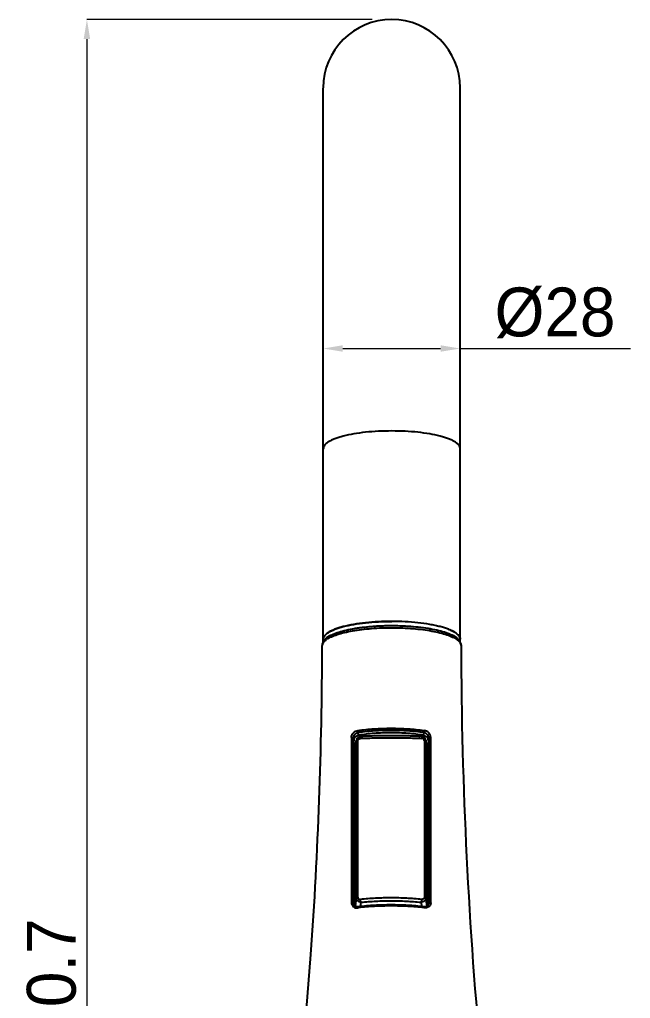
# Model space of a CAD drawing. Extents: x 28 to 1495, y -6 to 1069.
# Drawn here: x 895.8 to 1020.8, y 654.9 to 855.3 of the extents above; entities that cross this region are included whole.
import ezdxf

# ---------------------------------------------------------------- set-up
doc = ezdxf.new("R2010")
doc.units = 0
doc.header["$LTSCALE"] = 50
doc.header["$MEASUREMENT"] = 0
doc.header["$PDMODE"] = 3
doc.header["$PDSIZE"] = -10
doc.layers.get('0').update_dxf_attribs({"linetype": 'CONTINUOUS'})
doc.layers.get('DEFPOINTS').update_dxf_attribs({"linetype": 'CONTINUOUS'})
doc.styles.add('Daelim Dimension', font='H2GTRE.TTF')
doc.dimstyles.new('DEFAULT', dxfattribs={"dimscale": 2, "dimtxt": 2, "dimasz": 2, "dimexe": 0, "dimexo": 2, "dimgap": 1, "dimtad": 1, "dimdec": 1, "dimzin": 9, "dimdsep": 46, "dimtxsty": 'Daelim Dimension', "dimcen": 0.5, "dimclrd": 252, "dimclre": 252, "dimclrt": 3, "dimadec": 1, "dimazin": 0, "dimtfac": 1, "dimtdec": 1, "dimtix": 1, "dimtmove": 0, "dimatfit": 3, "dimfxl": 1, "dimtolj": 1, "dimtzin": 1, "dimlwd": 9, "dimlwe": 9, "dimarcsym": 0})

# ---------------------------------------------------------------- blocks, each defined once
blk = doc.blocks.new('*D30')
at = {"color": 5, "lineweight": 9, "ltscale": 0.5, "transparency": 16777216}
for p, q in [((967.94, 855.29), (909.59, 855.29)), ((909.59, 851.29), (909.59, 458.59)), ((941.69, 454.59), (909.59, 454.59))]:
    blk.add_line(p, q, dxfattribs=at)
at = {"color": 5, "ltscale": 0.5, "transparency": 16777216}
for points in [[(908.92, 851.29), (910.26, 851.29), (909.59, 855.29)], [(908.92, 458.59), (910.26, 458.59), (909.59, 454.59)]]:
    blk.add_solid(points, dxfattribs=at)
at = {"layer": 'DEFPOINTS', "color": 0, "ltscale": 0.5, "transparency": 16777216}
for p in [(971.94, 855.29), (909.59, 454.59), (945.69, 454.59)]:
    blk.add_point(p, dxfattribs=at)
at = {"color": 7, "ltscale": 0.5, "transparency": 16777216, "insert": (902.37, 654.94), "char_height": 10, "attachment_point": 5, "rotation": 90, "style": 'Daelim Dimension'}
blk.add_mtext('\\A1;400.7', dxfattribs=at)
blk = doc.blocks.new('*D31')
at = {"color": 5, "lineweight": 9, "ltscale": 0.5, "transparency": 16777216}
for p, q in [((957.94, 784.53), (957.94, 787.95)), ((961.94, 787.95), (981.94, 787.95)), ((985.94, 784.53), (985.94, 787.95)), ((985.94, 787.95), (1020.78, 787.95))]:
    blk.add_line(p, q, dxfattribs=at)
at = {"color": 5, "ltscale": 0.5, "transparency": 16777216}
for points in [[(961.94, 788.62), (961.94, 787.29), (957.94, 787.95)], [(981.94, 788.62), (981.94, 787.29), (985.94, 787.95)]]:
    blk.add_solid(points, dxfattribs=at)
at = {"layer": 'DEFPOINTS', "color": 0, "ltscale": 0.5, "transparency": 16777216}
for p in [(957.94, 788.53), (985.94, 788.53), (985.94, 787.95)]:
    blk.add_point(p, dxfattribs=at)
at = {"color": 7, "ltscale": 0.5, "transparency": 16777216, "insert": (1005.36, 795.25), "char_height": 10, "attachment_point": 5, "style": 'Daelim Dimension'}
blk.add_mtext('\\A1;%%c28', dxfattribs=at)

msp = doc.modelspace()

# ---------------------------------------------------------------- linework, layer by layer
at = {"color": 7, "linetype": 'Continuous'}
for p, q in [((957.94, 727.81), (957.94, 841.28)), ((985.94, 727.87), (985.94, 841.28)), ((964.17, 674.43), (964.17, 708.25)), ((964.73, 707.76), (964.5, 706.87)), ((964.77, 707.91), (964.72, 707.74)), ((964.72, 707.74), (964.73, 707.76)), ((965.68, 708.54), (965.68, 708.54)), ((977.97, 708.54), (977.97, 708.54)), ((979.14, 706.87), (978.92, 707.76)), ((978.92, 707.76), (978.92, 707.74)), ((979.47, 708.25), (979.47, 674.43)), ((964.47, 706.63), (964.5, 706.87)), ((964.47, 673.82), (964.47, 706.63)), ((979.17, 673.82), (979.17, 706.63)), ((965.14, 673.67), (965.14, 673.67)), ((978.51, 673.67), (978.51, 673.67)), ((953.5, 640.74), (955.43, 663.93))]:
    msp.add_line(p, q, dxfattribs=at)
at = {"color": 9, "linetype": 'Continuous'}
for p, q in [((985.3, 728.38), (985.31, 728.37)), ((985.3, 728.37), (985.31, 728.37)), ((957.74, 727.13), (957.74, 727.14)), ((965.17, 708.78), (965.17, 709.41)), ((978.47, 709.41), (978.47, 708.78)), ((964.47, 706.63), (964.7, 707.53)), ((964.7, 707.53), (964.72, 707.74)), ((964.7, 675.53), (964.7, 707.53)), ((965.02, 675.63), (965.02, 707.62)), ((978.63, 707.62), (978.63, 675.63)), ((978.92, 707.74), (978.95, 707.53)), ((978.95, 707.53), (978.95, 675.53)), ((978.95, 707.53), (979.17, 706.63)), ((964.7, 675.53), (964.48, 673.82)), ((979.17, 673.82), (978.95, 675.53)), ((965.59, 673.71), (965.7, 674.61)), ((977.94, 674.61), (978.06, 673.71))]:
    msp.add_line(p, q, dxfattribs=at)
at = {"color": 7, "linetype": 'Continuous'}
for points in [[(965.68, 708.54), (965.5, 708.51), (965.27, 708.43), (965.06, 708.3), (964.89, 708.12), (964.77, 707.91)], [(978.92, 707.74), (978.87, 707.91), (978.75, 708.12), (978.58, 708.3), (978.37, 708.43), (978.14, 708.51), (977.97, 708.54)], [(964.31, 673.99), (964.21, 674.19), (964.17, 674.43)], [(965.14, 673.67), (964.97, 673.66), (964.7, 673.71), (964.47, 673.82), (964.31, 673.99)], [(979.34, 673.99), (979.18, 673.82), (978.96, 673.71), (978.68, 673.66), (978.51, 673.67)], [(979.47, 674.43), (979.44, 674.2), (979.34, 673.99)]]:
    msp.add_lwpolyline(points, dxfattribs=at)
for centre, radius, start, end in [((971.94, 841.29), 14, 0, 180), ((982.63, 726.23), 4.25, 53.9623, 57.3547), ((959.19, 727.51), 1.27, 150.8717, 156.0003), ((960.27, 726.63), 2.66, 131.3316, 133.9799), ((960.91, 725.72), 3.7, 127.7763, 131.1039), ((983.11, 725.88), 3.5, 48.8444, 50.1277), ((983.58, 726.59), 2.72, 46.047, 48.713), ((25.87, 729.59), 931.87, 355.95955, 359.84848), ((959.16, 727.12), 1.42, 175.9586, 179.2943), ((1918.01, 729.59), 931.87, 180.15161, 185.47148), ((978.32, 707.58), 1.16, 17.0882, 24.1552), ((969.09, 726.34), 23.8, 258.0568, 258.7625), ((974.5, 726.6), 24.06, 281.2414, 281.9393)]:
    msp.add_arc(centre, radius, start, end, dxfattribs=at)
at = {"color": 9, "linetype": 'Continuous'}
for centre, radius, start, end in [((961.04, 724.95), 4.22, 124.0444, 125.4507), ((958.7, 727.13), 0.957, 174.3004, 175.9583), ((958.7, 727.13), 0.954, 175.9579, 179.2841), ((970.72, 626.16), 47.63, 96.706, 96.8347), ((972.93, 626.16), 47.63, 83.1653, 83.294)]:
    msp.add_arc(centre, radius, start, end, dxfattribs=at)
at = {"color": 7, "linetype": 'Continuous'}
msp.add_ellipse((978.17, 706.63), major_axis=(0.999, 0.06), ratio=0.979796, start_param=-0.05857, end_param=0.181826, dxfattribs=at)
at = {"color": 9, "linetype": 'Continuous'}
for points, knots in [([(971.94, 771.07), (971.03, 771.07), (969.24, 771.03), (966.65, 770.83), (964.25, 770.51), (962.43, 770.13), (961.15, 769.77), (960.33, 769.48), (959.62, 769.18), (959.03, 768.87), (958.56, 768.53), (958.21, 768.19), (958, 767.83), (957.94, 767.57), (957.94, 767.45)], [0, 0, 0, 0, 0.181373, 0.356298, 0.518506, 0.662501, 0.726208, 0.783753, 0.834834, 0.879289, 0.917214, 0.949085, 0.975999, 1, 1, 1, 1]), ([(985.94, 767.45), (985.94, 767.57), (985.89, 767.83), (985.67, 768.19), (985.33, 768.53), (984.86, 768.87), (984.26, 769.18), (983.56, 769.48), (982.74, 769.77), (981.46, 770.13), (979.63, 770.51), (977.24, 770.83), (974.64, 771.03), (972.85, 771.07), (971.94, 771.07)], [0, 0, 0, 0, 0.024001, 0.050915, 0.082786, 0.120711, 0.165166, 0.216247, 0.273792, 0.337499, 0.481494, 0.643702, 0.818627, 1, 1, 1, 1]), ([(958.68, 728.44), (958.97, 728.64), (959.67, 729), (960.87, 729.45), (962.33, 729.85), (964, 730.19), (965.86, 730.46), (968.57, 730.73), (972.07, 730.85), (975.58, 730.71), (978.27, 730.43), (980.1, 730.15), (981.75, 729.8), (983.18, 729.4), (984.35, 728.94), (985.02, 728.57), (985.3, 728.38)], [0, 0, 0, 0, 0.038418, 0.085644, 0.141178, 0.204099, 0.273203, 0.347082, 0.50284, 0.658177, 0.731542, 0.799947, 0.862006, 0.916545, 0.962687, 1, 1, 1, 1]), ([(957.75, 727.22), (957.75, 727.25), (957.77, 727.39), (957.82, 727.53), (957.87, 727.62)], [0, 0, 0, 0, 0.241175, 1, 1, 1, 1]), ([(957.87, 727.62), (957.89, 727.66), (957.99, 727.83), (958.12, 727.98), (958.23, 728.08)], [0, 0, 0, 0, 0.230126, 1, 1, 1, 1]), ([(958.23, 728.08), (958.26, 728.11), (958.38, 728.22), (958.5, 728.31), (958.6, 728.38)], [0, 0, 0, 0, 0.236199, 1, 1, 1, 1]), ([(985.31, 728.37), (985.34, 728.34), (985.45, 728.26), (985.56, 728.17), (985.64, 728.1)], [0, 0, 0, 0, 0.262777, 1, 1, 1, 1]), ([(985.64, 728.1), (985.67, 728.07), (985.78, 727.96), (985.88, 727.84), (985.94, 727.75)], [0, 0, 0, 0, 0.266721, 1, 1, 1, 1]), ([(985.94, 727.75), (985.95, 727.74), (985.97, 727.7), (986, 727.65), (986.01, 727.62)], [0, 0, 0, 0, 0.255336, 1, 1, 1, 1]), ([(986.01, 727.62), (986.06, 727.54), (986.12, 727.38), (986.14, 727.21), (986.14, 727.13)], [0, 0, 0, 0, 0.514881, 1, 1, 1, 1]), ([(963.71, 708.32), (963.71, 708.5), (963.77, 708.78), (963.95, 709.1), (964.18, 709.38), (964.53, 709.64), (964.87, 709.75), (965.03, 709.77)], [0, 0, 0, 0, 0.256526, 0.386913, 0.515416, 0.763153, 1, 1, 1, 1]), ([(964.17, 708.25), (964.17, 708.53), (964.42, 709.07), (964.92, 709.36), (965.17, 709.41)], [0, 0, 0, 0, 0.525057, 1, 1, 1, 1]), ([(965.03, 709.77), (966.12, 709.92), (968.39, 710.14), (971.82, 710.25), (975.26, 710.14), (977.52, 709.92), (978.61, 709.77)], [0, 0, 0, 0, 0.242927, 0.5, 0.757073, 1, 1, 1, 1]), ([(965.17, 709.41), (965.15, 709.42), (965.11, 709.45), (965.05, 709.57), (965.03, 709.69), (965.03, 709.77)], [0, 0, 0, 0, 0.155085, 0.391982, 1, 1, 1, 1]), ([(965.17, 709.41), (966.24, 709.55), (968.46, 709.77), (971.82, 709.87), (975.19, 709.77), (977.4, 709.55), (978.47, 709.41)], [0, 0, 0, 0, 0.242927, 0.5, 0.757073, 1, 1, 1, 1]), ([(978.61, 709.77), (978.61, 709.69), (978.59, 709.57), (978.53, 709.45), (978.49, 709.42), (978.47, 709.41)], [0, 0, 0, 0, 0.608009, 0.84491, 1, 1, 1, 1]), ([(979.47, 708.25), (979.47, 708.39), (979.4, 708.68), (979.16, 709.04), (978.84, 709.29), (978.6, 709.38), (978.47, 709.41)], [0, 0, 0, 0, 0.264926, 0.526273, 0.770631, 1, 1, 1, 1]), ([(979.94, 708.32), (979.94, 708.5), (979.88, 708.78), (979.7, 709.1), (979.47, 709.38), (979.11, 709.64), (978.78, 709.75), (978.61, 709.77)], [0, 0, 0, 0, 0.256485, 0.386876, 0.515392, 0.763148, 1, 1, 1, 1]), ([(963.71, 708.32), (963.76, 708.33), (963.86, 708.34), (963.98, 708.33), (964.08, 708.31), (964.13, 708.3), (964.17, 708.27), (964.17, 708.25)], [0, 0, 0, 0, 0.310321, 0.62876, 0.76493, 0.874348, 1, 1, 1, 1]), ([(963.71, 708.32), (963.71, 705.49), (963.71, 694.22), (963.72, 682.95), (963.72, 674.51)], [0, 0, 0, 0, 0.251211, 1, 1, 1, 1]), ([(964.7, 707.53), (964.7, 707.54), (964.72, 707.56), (964.76, 707.57), (964.81, 707.59), (964.9, 707.61), (964.98, 707.62), (965.02, 707.62)], [0, 0, 0, 0, 0.118473, 0.215821, 0.338946, 0.647377, 1, 1, 1, 1]), ([(965.02, 707.62), (965.02, 707.69), (965.05, 707.82), (965.17, 707.99), (965.34, 708.1), (965.47, 708.13), (965.54, 708.14)], [0, 0, 0, 0, 0.252289, 0.50643, 0.756261, 1, 1, 1, 1]), ([(965.68, 708.54), (965.67, 708.54), (965.65, 708.53), (965.62, 708.5), (965.6, 708.47), (965.58, 708.42), (965.56, 708.35), (965.54, 708.26), (965.54, 708.19), (965.54, 708.14)], [0, 0, 0, 0, 0.061903, 0.138909, 0.238066, 0.360982, 0.505121, 0.664255, 1, 1, 1, 1]), ([(965.54, 708.14), (966.57, 708.19), (968.66, 708.26), (970.76, 708.29), (971.82, 708.29)], [0, 0, 0, 0, 0.492923, 1, 1, 1, 1]), ([(971.82, 708.29), (972.89, 708.29), (974.98, 708.26), (977.08, 708.19), (978.11, 708.14)], [0, 0, 0, 0, 0.507077, 1, 1, 1, 1]), ([(977.97, 708.54), (977.98, 708.54), (978, 708.53), (978.03, 708.5), (978.05, 708.47), (978.07, 708.42), (978.09, 708.35), (978.1, 708.26), (978.11, 708.19), (978.11, 708.14)], [0, 0, 0, 0, 0.061903, 0.138908, 0.238064, 0.36098, 0.505119, 0.664254, 1, 1, 1, 1]), ([(978.63, 707.62), (978.63, 707.69), (978.6, 707.82), (978.48, 707.99), (978.31, 708.1), (978.17, 708.13), (978.11, 708.14)], [0, 0, 0, 0, 0.252287, 0.506431, 0.756263, 1, 1, 1, 1]), ([(978.95, 707.53), (978.95, 707.54), (978.92, 707.56), (978.89, 707.57), (978.83, 707.59), (978.74, 707.61), (978.67, 707.62), (978.63, 707.62)], [0, 0, 0, 0, 0.118473, 0.215821, 0.338946, 0.647377, 1, 1, 1, 1]), ([(979.94, 708.32), (979.89, 708.33), (979.79, 708.34), (979.66, 708.33), (979.57, 708.31), (979.51, 708.3), (979.47, 708.27), (979.47, 708.25)], [0, 0, 0, 0, 0.310548, 0.62887, 0.764911, 0.874264, 1, 1, 1, 1]), ([(979.92, 674.51), (979.93, 677.31), (979.93, 688.58), (979.94, 699.85), (979.94, 708.32)], [0, 0, 0, 0, 0.248786, 1, 1, 1, 1]), ([(964.7, 675.53), (964.7, 675.55), (964.72, 675.57), (964.76, 675.58), (964.81, 675.6), (964.9, 675.62), (964.98, 675.62), (965.02, 675.63)], [0, 0, 0, 0, 0.118474, 0.215822, 0.338946, 0.647378, 1, 1, 1, 1]), ([(965.7, 674.61), (965.57, 674.61), (965.31, 674.64), (964.98, 674.84), (964.75, 675.15), (964.7, 675.41), (964.7, 675.53)], [0, 0, 0, 0, 0.253847, 0.503379, 0.750841, 1, 1, 1, 1]), ([(965.02, 675.63), (965.02, 675.56), (965.05, 675.43), (965.17, 675.28), (965.34, 675.2), (965.47, 675.19), (965.54, 675.19)], [0, 0, 0, 0, 0.256142, 0.503826, 0.749596, 1, 1, 1, 1]), ([(971.82, 675.49), (970.76, 675.49), (968.66, 675.44), (966.57, 675.29), (965.54, 675.19)], [0, 0, 0, 0, 0.506666, 1, 1, 1, 1]), ([(978.11, 675.19), (977.08, 675.29), (974.99, 675.44), (972.89, 675.49), (971.82, 675.49)], [0, 0, 0, 0, 0.493334, 1, 1, 1, 1]), ([(978.95, 675.53), (978.95, 675.41), (978.9, 675.15), (978.67, 674.84), (978.33, 674.64), (978.07, 674.61), (977.94, 674.61)], [0, 0, 0, 0, 0.24917, 0.496626, 0.746149, 1, 1, 1, 1]), ([(978.63, 675.63), (978.63, 675.56), (978.6, 675.43), (978.48, 675.28), (978.3, 675.2), (978.17, 675.19), (978.11, 675.19)], [0, 0, 0, 0, 0.256144, 0.503826, 0.749594, 1, 1, 1, 1]), ([(978.95, 675.53), (978.95, 675.55), (978.92, 675.57), (978.89, 675.58), (978.83, 675.6), (978.74, 675.62), (978.67, 675.62), (978.63, 675.63)], [0, 0, 0, 0, 0.118474, 0.215822, 0.338947, 0.647378, 1, 1, 1, 1]), ([(963.72, 674.51), (963.77, 674.52), (963.87, 674.53), (963.99, 674.52), (964.08, 674.5), (964.14, 674.48), (964.17, 674.45), (964.17, 674.43)], [0, 0, 0, 0, 0.313027, 0.626191, 0.75956, 0.867687, 1, 1, 1, 1]), ([(963.72, 674.51), (963.72, 674.34), (963.8, 674.02), (964.12, 673.65), (964.56, 673.45), (964.89, 673.44), (965.05, 673.46)], [0, 0, 0, 0, 0.259543, 0.501883, 0.744506, 1, 1, 1, 1]), ([(965.05, 673.46), (965.05, 673.48), (965.05, 673.54), (965.07, 673.61), (965.11, 673.66), (965.14, 673.67)], [0, 0, 0, 0, 0.346678, 0.641232, 1, 1, 1, 1]), ([(978.49, 673.47), (977.41, 673.6), (975.19, 673.78), (971.82, 673.87), (968.46, 673.78), (966.24, 673.6), (965.15, 673.47)], [0, 0, 0, 0, 0.244626, 0.5, 0.755374, 1, 1, 1, 1]), ([(965.7, 674.61), (965.69, 674.62), (965.67, 674.65), (965.64, 674.69), (965.61, 674.76), (965.58, 674.86), (965.55, 675.01), (965.54, 675.13), (965.54, 675.19)], [0, 0, 0, 0, 0.068489, 0.159032, 0.272765, 0.406096, 0.70669, 1, 1, 1, 1]), ([(965.7, 674.61), (966.7, 674.71), (968.74, 674.85), (971.82, 674.92), (974.9, 674.85), (976.94, 674.71), (977.94, 674.61)], [0, 0, 0, 0, 0.246673, 0.5, 0.753327, 1, 1, 1, 1]), ([(977.94, 674.61), (977.96, 674.62), (977.98, 674.65), (978.01, 674.69), (978.03, 674.76), (978.07, 674.86), (978.1, 675.01), (978.11, 675.13), (978.11, 675.19)], [0, 0, 0, 0, 0.068489, 0.159032, 0.272765, 0.406096, 0.706689, 1, 1, 1, 1]), ([(978.51, 673.67), (978.54, 673.66), (978.57, 673.61), (978.59, 673.54), (978.6, 673.48), (978.6, 673.46)], [0, 0, 0, 0, 0.358755, 0.653309, 1, 1, 1, 1]), ([(979.92, 674.51), (979.93, 674.42), (979.9, 674.26), (979.82, 674.03), (979.69, 673.83), (979.46, 673.62), (979.08, 673.45), (978.76, 673.44), (978.6, 673.46)], [0, 0, 0, 0, 0.133323, 0.260798, 0.383368, 0.503808, 0.745469, 1, 1, 1, 1]), ([(979.92, 674.51), (979.87, 674.52), (979.77, 674.53), (979.65, 674.52), (979.56, 674.5), (979.51, 674.48), (979.47, 674.45), (979.47, 674.43)], [0, 0, 0, 0, 0.313147, 0.626651, 0.760167, 0.868131, 1, 1, 1, 1])]:
    msp.add_open_spline(points, degree=3, knots=knots, dxfattribs=at)
at = {"color": 7, "linetype": 'Continuous'}
for points, knots in [([(971.94, 732.08), (971.03, 732.08), (969.24, 732.04), (966.64, 731.84), (964.59, 731.56), (963.08, 731.27), (962.07, 731.03), (961.15, 730.77), (960.33, 730.49), (959.62, 730.19), (959.03, 729.87), (958.56, 729.54), (958.21, 729.2), (958.03, 728.89), (957.95, 728.64), (957.94, 728.52), (957.94, 728.46)], [0, 0, 0, 0, 0.181373, 0.356251, 0.518451, 0.593041, 0.662449, 0.726143, 0.783683, 0.834752, 0.879202, 0.917123, 0.948986, 0.975904, 0.988149, 1, 1, 1, 1]), ([(957.94, 728.46), (957.94, 728.58), (958, 728.84), (958.21, 729.2), (958.56, 729.54), (959.03, 729.87), (959.62, 730.19), (960.33, 730.49), (961.15, 730.77), (962.43, 731.14), (964.25, 731.51), (966.65, 731.84), (969.24, 732.04), (971.03, 732.08), (971.94, 732.08)], [0, 0, 0, 0, 0.023999, 0.050917, 0.082787, 0.120709, 0.165169, 0.216241, 0.273794, 0.337499, 0.481497, 0.643693, 0.818644, 1, 1, 1, 1]), ([(985.94, 728.46), (985.94, 728.52), (985.93, 728.64), (985.86, 728.89), (985.67, 729.2), (985.33, 729.54), (984.86, 729.87), (984.27, 730.19), (983.56, 730.49), (982.74, 730.77), (981.82, 731.03), (980.8, 731.27), (979.29, 731.56), (977.24, 731.84), (974.65, 732.04), (972.86, 732.08), (971.95, 732.08)], [0, 0, 0, 0, 0.011851, 0.024096, 0.051013, 0.082877, 0.120797, 0.165247, 0.216316, 0.273856, 0.33755, 0.406958, 0.481548, 0.643748, 0.818627, 1, 1, 1, 1]), ([(958.51, 728.63), (958.62, 728.73), (958.88, 728.92), (959.33, 729.19), (959.86, 729.44), (960.7, 729.78), (961.94, 730.16), (963.61, 730.54), (965.5, 730.84), (967.55, 731.06), (969.72, 731.2), (971.94, 731.25), (974.16, 731.2), (976.32, 731.07), (978.38, 730.84), (980.26, 730.54), (981.94, 730.17), (983.18, 729.79), (984.02, 729.45), (984.55, 729.19), (985, 728.93), (985.26, 728.73), (985.37, 728.63)], [0, 0, 0, 0, 0.016349, 0.035044, 0.056146, 0.079644, 0.133535, 0.195846, 0.265288, 0.340298, 0.419125, 0.499892, 0.580664, 0.659503, 0.734534, 0.804002, 0.866347, 0.920275, 0.943794, 0.964916, 0.983631, 1, 1, 1, 1]), ([(985.35, 728.56), (985.08, 728.78), (984.42, 729.19), (983.26, 729.68), (981.84, 730.12), (980.19, 730.48), (978.35, 730.78), (975.63, 731.08), (972.09, 731.23), (968.54, 731.1), (965.8, 730.82), (963.94, 730.53), (962.26, 730.17), (960.81, 729.75), (959.61, 729.26), (958.92, 728.86), (958.64, 728.64)], [0, 0, 0, 0, 0.038026, 0.08379, 0.137723, 0.1993, 0.267489, 0.340917, 0.496957, 0.653491, 0.727518, 0.796514, 0.859069, 0.914097, 0.960985, 1, 1, 1, 1]), ([(983.56, 730.48), (983.69, 730.43), (984.16, 730.24), (984.62, 730.01), (984.93, 729.81)], [0, 0, 0, 0, 0.277908, 1, 1, 1, 1]), ([(985.14, 729.67), (985.22, 729.61), (985.48, 729.4), (985.72, 729.14), (985.83, 728.92)], [0, 0, 0, 0, 0.287492, 1, 1, 1, 1]), ([(957.84, 727.64), (957.83, 727.61), (957.78, 727.48), (957.75, 727.33), (957.75, 727.22)], [0, 0, 0, 0, 0.247894, 1, 1, 1, 1]), ([(958.18, 728.21), (958.14, 728.17), (958.01, 727.99), (957.9, 727.8), (957.84, 727.64)], [0, 0, 0, 0, 0.256802, 1, 1, 1, 1]), ([(958.09, 728.12), (958.09, 728.13), (958.12, 728.18), (958.14, 728.22), (958.16, 728.25)], [0, 0, 0, 0, 0.244736, 1, 1, 1, 1]), ([(958.16, 728.25), (958.18, 728.28), (958.26, 728.38), (958.35, 728.48), (958.42, 728.55)], [0, 0, 0, 0, 0.236462, 1, 1, 1, 1]), ([(958.47, 728.51), (958.45, 728.48), (958.34, 728.39), (958.25, 728.29), (958.18, 728.21)], [0, 0, 0, 0, 0.256705, 1, 1, 1, 1]), ([(985.69, 728.22), (985.67, 728.25), (985.58, 728.35), (985.49, 728.44), (985.41, 728.51)], [0, 0, 0, 0, 0.243999, 1, 1, 1, 1]), ([(985.47, 728.55), (985.49, 728.52), (985.58, 728.43), (985.67, 728.33), (985.72, 728.25)], [0, 0, 0, 0, 0.264326, 1, 1, 1, 1]), ([(986.05, 727.64), (986.03, 727.69), (985.94, 727.9), (985.81, 728.09), (985.69, 728.22)], [0, 0, 0, 0, 0.24498, 1, 1, 1, 1]), ([(985.72, 728.25), (985.73, 728.24), (985.76, 728.2), (985.78, 728.16), (985.8, 728.12)], [0, 0, 0, 0, 0.255425, 1, 1, 1, 1]), ([(985.8, 728.12), (985.81, 728.11), (985.83, 728.07), (985.85, 728.02), (985.86, 727.99)], [0, 0, 0, 0, 0.255099, 1, 1, 1, 1]), ([(985.83, 728.92), (985.85, 728.88), (985.91, 728.74), (985.94, 728.58), (985.94, 728.46)], [0, 0, 0, 0, 0.262387, 1, 1, 1, 1]), ([(986.14, 727.13), (986.14, 727.17), (986.14, 727.35), (986.1, 727.52), (986.05, 727.64)], [0, 0, 0, 0, 0.255264, 1, 1, 1, 1]), ([(964.22, 707.92), (964.21, 707.9), (964.19, 707.8), (964.17, 707.7), (964.17, 707.63)], [0, 0, 0, 0, 0.254307, 1, 1, 1, 1]), ([(964.33, 708.18), (964.42, 708.34), (964.67, 708.6), (965.01, 708.75), (965.17, 708.78)], [0, 0, 0, 0, 0.520222, 1, 1, 1, 1]), ([(978.47, 708.78), (977.42, 708.96), (975.21, 709.21), (971.82, 709.34), (968.44, 709.21), (966.22, 708.96), (965.17, 708.78)], [0, 0, 0, 0, 0.239827, 0.5, 0.760173, 1, 1, 1, 1]), ([(977.97, 708.54), (976.96, 708.59), (974.91, 708.66), (971.82, 708.7), (968.73, 708.66), (966.69, 708.59), (965.68, 708.54)], [0, 0, 0, 0, 0.246491, 0.5, 0.753509, 1, 1, 1, 1]), ([(978.47, 708.78), (978.66, 708.75), (979.03, 708.57), (979.29, 708.25), (979.38, 708.06)], [0, 0, 0, 0, 0.477645, 1, 1, 1, 1]), ([(979.47, 707.63), (979.47, 707.65), (979.47, 707.75), (979.45, 707.85), (979.43, 707.92)], [0, 0, 0, 0, 0.245281, 1, 1, 1, 1]), ([(978.51, 673.67), (977.42, 673.8), (975.2, 673.99), (971.82, 674.08), (968.45, 673.99), (966.22, 673.8), (965.14, 673.67)], [0, 0, 0, 0, 0.244497, 0.5, 0.755503, 1, 1, 1, 1])]:
    msp.add_open_spline(points, degree=3, knots=knots, dxfattribs=at)
msp.add_open_spline([(964.22, 707.92), (964.25, 708.01), (964.28, 708.1), (964.33, 708.18)], degree=3, dxfattribs=at)

# ---------------------------------------------------------------- dimensions: what is measured, and where the dimension line sits
at = {"color": 5, "ltscale": 0.5}
dim = msp.add_linear_dim(base=(909.59, 454.59), p1=(971.94, 855.29), p2=(945.69, 454.59), angle=90, dimstyle='DEFAULT', override={"dimtxt": 5, "dimclrd": 5, "dimclre": 5, "dimclrt": 7}, dxfattribs=at)
dim.commit()
dim.dimension.update_dxf_attribs({"geometry": '*D30', "text_midpoint": (902.37, 654.94)})
dim = msp.add_linear_dim(base=(985.94, 787.95), p1=(957.94, 788.53), p2=(985.94, 788.53), text='%%c<>', dimstyle='DEFAULT', override={"dimtxt": 5, "dimclrd": 5, "dimclre": 5, "dimclrt": 7}, dxfattribs=at)
dim.commit()
dim.dimension.update_dxf_attribs({"geometry": '*D31', "text_midpoint": (1005.36, 787.95), "dimtype": 160})

doc.saveas('drawing.dxf')
